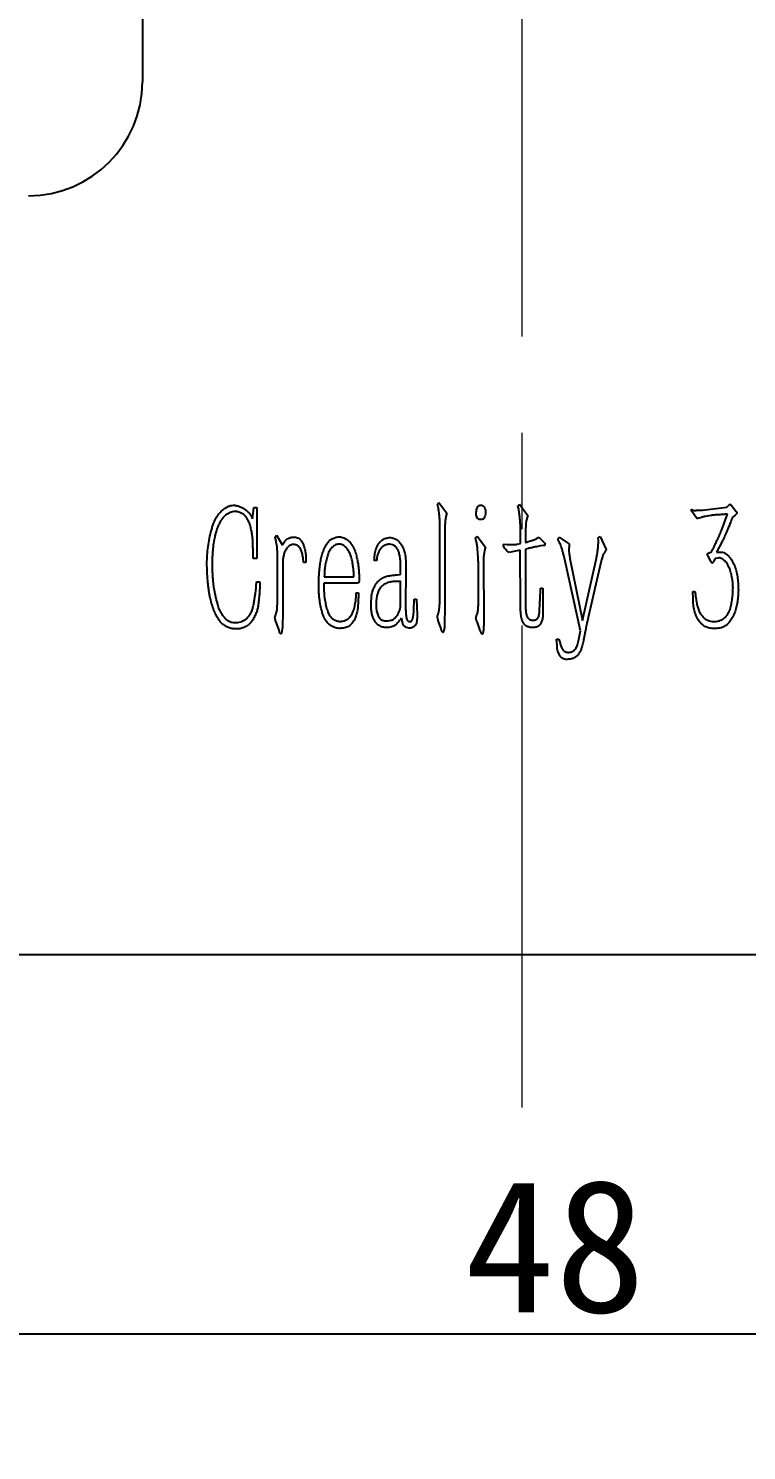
# Model space of a CAD drawing. Header units: millimetres. Extents: x 2 to 295, y 1 to 209.
# Drawn here: x 100.16 to 119.07, y 72.91 to 110.39 of the extents above; entities that cross this region are included whole.
import ezdxf

# ---------------------------------------------------------------- set-up
doc = ezdxf.new("R2010")
doc.units = ezdxf.units.MM
doc.linetypes.add('CENTER', pattern=[10.16, 6.35, -1.27, 1.27, -1.27])
doc.linetypes.add('CENTERX2', pattern=[20.32, 12.7, -2.54, 2.54, -2.54])
doc.layers.add('DIM', color=5, linetype='Continuous')
doc.layers.add('中心线', color=1, linetype='CENTER', lineweight=25)
doc.styles.add('SLDTEXTSTYLE11', font='', dxfattribs={"width": 0.67})
doc.styles.add('SLDTEXTSTYLE12', font='')
doc.styles.get('SLDTEXTSTYLE11').set_extended_font_data('宋体')
doc.styles.get('SLDTEXTSTYLE12').set_extended_font_data('宋体')
doc.dimstyles.new('SLDDIMSTYLE0', dxfattribs={"dimtxt": 3.5, "dimasz": 3.5, "dimexe": 0, "dimexo": 0.0625, "dimgap": 0.875, "dimtad": 2, "dimrnd": 1e-09, "dimzin": 12, "dimdsep": 46, "dimtxsty": 'SLDTEXTSTYLE11', "dimsah": 1, "dimcen": 0.09, "dimadec": 0, "dimazin": 3, "dimtfac": 1, "dimtofl": 0, "dimtmove": 0, "dimatfit": 3, "dimfxl": 0, "dimfrac": 2, "dimtolj": 1, "dimtzin": 12, "dimarcsym": 0})

# ---------------------------------------------------------------- blocks, each defined once
blk = doc.blocks.new('_D_3')
at = {"layer": 'DIM'}
for p, q in [((83.161, 87.979), (83.161, 67.217)), ((143.161, 87.979), (143.161, 67.217)), ((83.161, 68.217), (143.161, 68.217))]:
    blk.add_line(p, q, dxfattribs=at)
for points in [[(83.161, 68.217), (86.661, 67.679), (86.661, 68.756)], [(143.161, 68.217), (139.661, 68.756), (139.661, 67.679)]]:
    blk.add_solid(points, dxfattribs=at)
at = {"layer": 'DIM', "insert": (111.651, 72.29), "char_height": 3.5, "attachment_point": 1, "style": 'SLDTEXTSTYLE12'}
blk.add_mtext('60', dxfattribs=at)
blk = doc.blocks.new('_D_5')
at = {"layer": 'DIM'}
for p, q in [((89.161, 94.479), (89.161, 74.979)), ((137.161, 94.479), (137.161, 74.979)), ((89.161, 75.979), (137.161, 75.979))]:
    blk.add_line(p, q, dxfattribs=at)
for points in [[(89.161, 75.979), (92.661, 75.44), (92.661, 76.517)], [(137.161, 75.979), (133.661, 76.517), (133.661, 75.44)]]:
    blk.add_solid(points, dxfattribs=at)
at = {"layer": 'DIM', "insert": (111.651, 80.052), "char_height": 3.5, "attachment_point": 1, "style": 'SLDTEXTSTYLE12'}
blk.add_mtext('48', dxfattribs=at)

msp = doc.modelspace()

# ---------------------------------------------------------------- linework, layer by layer
at = {"color": 7, "linetype": 'Continuous', "lineweight": 25}
for p, q in [((103.161, 141.479), (103.161, 108.979)), ((110.932, 97.843), (110.973, 97.894)), ((110.952, 97.768), (110.932, 97.843)), ((110.973, 97.894), (111.184, 97.607)), ((113.047, 97.798), (113.093, 97.848)), ((113.093, 97.848), (113.314, 97.546)), ((118.601, 97.813), (118.641, 97.853)), ((106.021, 97.546), (106.065, 97.466)), ((106.065, 97.466), (106.101, 97.763)), ((106.101, 97.763), (106.176, 97.763)), ((106.176, 97.763), (106.176, 96.419)), ((113.073, 97.717), (113.047, 97.798)), ((117.77, 97.46), (117.644, 97.647)), ((117.755, 97.687), (117.916, 97.692)), ((117.82, 97.481), (117.77, 97.46)), ((117.916, 97.692), (118.551, 97.768)), ((118.137, 97.551), (117.987, 97.526)), ((118.415, 97.158), (118.576, 97.587)), ((118.551, 97.768), (118.601, 97.813)), ((118.701, 97.777), (118.797, 97.657)), ((118.762, 97.551), (118.706, 97.506)), ((110.997, 95.381), (110.997, 97.279)), ((111.128, 97.214), (111.128, 95.079)), ((113.118, 96.811), (113.118, 97.199)), ((106.656, 96.977), (106.696, 97.028)), ((106.676, 96.897), (106.656, 96.977)), ((106.696, 97.028), (106.848, 96.771)), ((111.935, 96.957), (111.975, 97.008)), ((111.955, 96.877), (111.935, 96.957)), ((111.975, 97.008), (112.201, 96.715)), ((112.69, 96.796), (112.765, 96.786)), ((112.765, 96.786), (112.836, 96.786)), ((113.022, 96.791), (113.118, 96.811)), ((113.254, 96.967), (113.254, 96.841)), ((113.32, 96.862), (113.415, 96.891)), ((113.556, 96.952), (113.602, 96.982)), ((113.602, 96.982), (113.747, 96.841)), ((113.722, 96.756), (113.646, 96.746)), ((114.107, 96.922), (114.137, 96.977)), ((114.142, 96.856), (114.107, 96.922)), ((114.137, 96.977), (114.409, 96.791)), ((115.169, 96.962), (115.22, 96.992)), ((115.174, 96.887), (115.169, 96.962)), ((115.22, 96.992), (115.376, 96.65)), ((118.435, 96.867), (118.284, 96.58)), ((106.176, 96.419), (106.081, 96.419)), ((106.716, 96.428), (106.716, 96.61)), ((106.722, 95.311), (106.716, 96.428)), ((107.467, 96.454), (107.467, 96.313)), ((109.334, 96.363), (109.268, 96.363)), ((109.339, 96.439), (109.334, 96.363)), ((112.01, 95.447), (112.01, 96.338)), ((113.113, 96.635), (112.821, 96.574)), ((113.118, 95.17), (113.113, 96.635)), ((113.329, 96.68), (113.254, 96.665)), ((113.254, 96.665), (113.254, 95.205)), ((114.701, 94.511), (114.278, 96.424)), ((114.424, 96.413), (114.752, 94.782)), ((114.752, 94.782), (115.119, 96.424)), ((118.047, 96.549), (118.087, 96.565)), ((118.137, 96.343), (118.057, 96.499)), ((118.087, 96.565), (118.153, 96.589)), ((118.249, 96.419), (118.213, 96.353)), ((118.329, 96.428), (118.249, 96.419)), ((106.857, 96.307), (106.857, 95.019)), ((107.467, 96.313), (107.406, 96.313)), ((107.955, 96.005), (107.95, 95.935)), ((109.873, 95.985), (109.964, 95.991)), ((109.964, 95.991), (109.964, 96.247)), ((110.104, 96.137), (110.094, 95.15)), ((112.146, 96.303), (112.151, 94.888)), ((115.24, 96.313), (114.902, 94.858)), ((106.146, 95.538), (106.171, 95.804)), ((106.171, 95.804), (106.252, 95.8)), ((108.755, 95.764), (107.94, 95.764)), ((107.95, 95.935), (108.73, 95.935)), ((109.964, 95.14), (109.964, 95.815)), ((113.637, 95.331), (113.646, 95.633)), ((113.646, 95.633), (113.712, 95.633)), ((113.712, 95.633), (113.712, 95.336)), ((108.79, 95.397), (108.796, 95.507)), ((108.796, 95.507), (108.851, 95.507)), ((110.311, 95.034), (110.316, 95.346)), ((110.316, 95.346), (110.381, 95.346)), ((117.665, 95.351), (117.659, 95.548)), ((117.659, 95.548), (117.715, 95.548)), ((106.857, 95.019), (106.848, 94.601)), ((109.938, 95.055), (109.964, 95.14)), ((110.009, 94.747), (109.984, 94.843)), ((110.386, 95.19), (110.396, 94.888)), ((111.128, 95.079), (111.123, 94.747)), ((112.151, 94.888), (112.151, 94.707)), ((106.751, 94.556), (106.687, 94.737)), ((106.772, 94.491), (106.751, 94.556)), ((111.023, 94.586), (110.962, 94.757)), ((111.043, 94.521), (111.023, 94.586)), ((112.045, 94.546), (111.985, 94.727)), ((114.646, 94.249), (114.701, 94.511)), ((114.082, 94.128), (114.072, 94.289)), ((114.072, 94.289), (114.133, 94.289)), ((86.161, 85.979), (140.161, 85.979))]:
    msp.add_line(p, q, dxfattribs=at)
msp.add_arc((100.161, 108.979), 3, 270, 0, dxfattribs=at)
for points, knots in [([(118.641, 97.853), (118.642, 97.852), (118.647, 97.846), (118.658, 97.831), (118.678, 97.808), (118.693, 97.789), (118.701, 97.777)], [0, 0, 0, 0, 0.0599601, 0.245803, 0.5623379, 1, 1, 1, 1]), ([(104.893, 96.726), (104.903, 96.8), (104.923, 96.949), (104.968, 97.129), (105.01, 97.264), (105.043, 97.355), (105.079, 97.433), (105.115, 97.502), (105.153, 97.562), (105.194, 97.615), (105.239, 97.661), (105.286, 97.702), (105.332, 97.735), (105.375, 97.763), (105.412, 97.785), (105.459, 97.805), (105.52, 97.82), (105.571, 97.818), (105.598, 97.818)], [0, 0, 0, 0, 0.159166, 0.316764, 0.39181, 0.459733, 0.520259, 0.573925, 0.623399, 0.670652, 0.716047, 0.760048, 0.80109, 0.836844, 0.867712, 0.893412, 0.943693, 1, 1, 1, 1]), ([(105.638, 97.652), (105.616, 97.653), (105.571, 97.654), (105.504, 97.64), (105.44, 97.615), (105.379, 97.579), (105.32, 97.532), (105.268, 97.472), (105.219, 97.404), (105.178, 97.323), (105.141, 97.237), (105.108, 97.147), (105.081, 97.053), (105.053, 96.926), (105.028, 96.768), (105.01, 96.584), (105, 96.412), (104.997, 96.252), (105, 96.098), (105.006, 95.996), (105.008, 95.945)], [0, 0, 0, 0, 0.033505, 0.06687, 0.100813, 0.136183, 0.173507, 0.212522, 0.254455, 0.299914, 0.347279, 0.394858, 0.44364, 0.492859, 0.590166, 0.682954, 0.769454, 0.847642, 0.922853, 1, 1, 1, 1]), ([(105.598, 97.818), (105.625, 97.813), (105.681, 97.803), (105.763, 97.773), (105.844, 97.732), (105.913, 97.673), (105.975, 97.613), (106.006, 97.567), (106.021, 97.546)], [0, 0, 0, 0, 0.159856, 0.327635, 0.501921, 0.681981, 0.852769, 1, 1, 1, 1]), ([(106.081, 96.419), (106.081, 96.443), (106.081, 96.494), (106.078, 96.575), (106.076, 96.668), (106.073, 96.773), (106.07, 96.886), (106.059, 97.001), (106.042, 97.117), (106.016, 97.234), (105.982, 97.346), (105.943, 97.432), (105.905, 97.492), (105.875, 97.531), (105.841, 97.564), (105.792, 97.6), (105.726, 97.637), (105.667, 97.647), (105.638, 97.652)], [0, 0, 0, 0, 0.051405, 0.107549, 0.172083, 0.247641, 0.329001, 0.409064, 0.491253, 0.576647, 0.660753, 0.738418, 0.774946, 0.809678, 0.842689, 0.874894, 0.937531, 1, 1, 1, 1]), ([(110.997, 97.279), (110.997, 97.311), (110.997, 97.378), (110.99, 97.477), (110.983, 97.571), (110.973, 97.651), (110.964, 97.715), (110.956, 97.752), (110.952, 97.768)], [0, 0, 0, 0, 0.194321, 0.405664, 0.606727, 0.770342, 0.900868, 1, 1, 1, 1]), ([(111.184, 97.607), (111.178, 97.592), (111.167, 97.565), (111.157, 97.531), (111.152, 97.504), (111.147, 97.479), (111.143, 97.446), (111.135, 97.39), (111.13, 97.312), (111.129, 97.247), (111.128, 97.214)], [0, 0, 0, 0, 0.121741, 0.215112, 0.262722, 0.327195, 0.411973, 0.513657, 0.745969, 1, 1, 1, 1]), ([(111.955, 97.601), (111.955, 97.614), (111.957, 97.643), (111.961, 97.691), (111.972, 97.742), (111.991, 97.781), (112.012, 97.806), (112.034, 97.817), (112.06, 97.823), (112.088, 97.821), (112.117, 97.816), (112.142, 97.801), (112.162, 97.78), (112.182, 97.742), (112.198, 97.687), (112.2, 97.641), (112.201, 97.616)], [0, 0, 0, 0, 0.06777, 0.160259, 0.260352, 0.351112, 0.393251, 0.436228, 0.481869, 0.534653, 0.588806, 0.640325, 0.691039, 0.746758, 0.868316, 1, 1, 1, 1]), ([(112.065, 97.44), (112.056, 97.441), (112.04, 97.442), (112.016, 97.45), (111.997, 97.465), (111.976, 97.493), (111.958, 97.54), (111.956, 97.58), (111.955, 97.601)], [0, 0, 0, 0, 0.119936, 0.228723, 0.33563, 0.452085, 0.705606, 1, 1, 1, 1]), ([(112.201, 97.616), (112.197, 97.593), (112.189, 97.548), (112.168, 97.498), (112.145, 97.464), (112.122, 97.449), (112.095, 97.439), (112.075, 97.44), (112.065, 97.44)], [0, 0, 0, 0, 0.285688, 0.543985, 0.659912, 0.76571, 0.87683, 1, 1, 1, 1]), ([(113.118, 97.199), (113.118, 97.237), (113.117, 97.308), (113.111, 97.41), (113.102, 97.504), (113.092, 97.578), (113.085, 97.633), (113.079, 97.666), (113.076, 97.694), (113.074, 97.71), (113.073, 97.717)], [0, 0, 0, 0, 0.219117, 0.411328, 0.588283, 0.761444, 0.840832, 0.90604, 0.959501, 1, 1, 1, 1]), ([(113.314, 97.546), (113.308, 97.529), (113.297, 97.499), (113.283, 97.453), (113.273, 97.404), (113.265, 97.362), (113.261, 97.327), (113.259, 97.298), (113.258, 97.263), (113.256, 97.219), (113.255, 97.167), (113.255, 97.107), (113.254, 97.04), (113.254, 96.993), (113.254, 96.967)], [0, 0, 0, 0, 0.091792, 0.167506, 0.245654, 0.347781, 0.382362, 0.430883, 0.492037, 0.56591, 0.655023, 0.756865, 0.871435, 1, 1, 1, 1]), ([(117.644, 97.647), (117.639, 97.654), (117.63, 97.667), (117.622, 97.684), (117.617, 97.696), (117.622, 97.708), (117.642, 97.706), (117.657, 97.696), (117.676, 97.685), (117.698, 97.684), (117.725, 97.682), (117.744, 97.686), (117.755, 97.687)], [0, 0, 0, 0, 0.132359, 0.225951, 0.28294, 0.319095, 0.396534, 0.519662, 0.605047, 0.708878, 0.841084, 1, 1, 1, 1]), ([(117.987, 97.526), (117.98, 97.525), (117.962, 97.521), (117.928, 97.51), (117.879, 97.497), (117.842, 97.487), (117.82, 97.481)], [0, 0, 0, 0, 0.119615, 0.326343, 0.618028, 1, 1, 1, 1]), ([(118.576, 97.587), (118.541, 97.583), (118.464, 97.576), (118.367, 97.57), (118.286, 97.565), (118.23, 97.561), (118.181, 97.556), (118.151, 97.553), (118.137, 97.551)], [0, 0, 0, 0, 0.240019, 0.52371, 0.666348, 0.793884, 0.904533, 1, 1, 1, 1]), ([(118.706, 97.506), (118.69, 97.465), (118.66, 97.389), (118.616, 97.279), (118.575, 97.182), (118.54, 97.096), (118.507, 97.022), (118.48, 96.959), (118.456, 96.909), (118.441, 96.88), (118.435, 96.867)], [0, 0, 0, 0, 0.188413, 0.357486, 0.50962, 0.643418, 0.759307, 0.857858, 0.937578, 1, 1, 1, 1]), ([(118.797, 97.657), (118.804, 97.648), (118.815, 97.634), (118.823, 97.612), (118.814, 97.597), (118.803, 97.584), (118.785, 97.568), (118.77, 97.558), (118.762, 97.551)], [0, 0, 0, 0, 0.236505, 0.393034, 0.471298, 0.599376, 0.773696, 1, 1, 1, 1]), ([(118.153, 96.589), (118.164, 96.613), (118.186, 96.657), (118.217, 96.721), (118.246, 96.78), (118.271, 96.835), (118.295, 96.885), (118.316, 96.929), (118.334, 96.969), (118.353, 97.012), (118.372, 97.058), (118.391, 97.103), (118.405, 97.135), (118.412, 97.152), (118.415, 97.158)], [0, 0, 0, 0, 0.1229895, 0.2369231, 0.3428715, 0.4387364, 0.5255399, 0.6043605, 0.6736207, 0.7333324, 0.833059, 0.9119964, 0.9663927, 1, 1, 1, 1]), ([(105.668, 94.561), (105.636, 94.559), (105.57, 94.557), (105.473, 94.579), (105.383, 94.614), (105.314, 94.654), (105.265, 94.693), (105.23, 94.73), (105.195, 94.772), (105.161, 94.821), (105.127, 94.875), (105.095, 94.936), (105.065, 95.003), (105.024, 95.102), (104.98, 95.238), (104.945, 95.384), (104.921, 95.51), (104.907, 95.613), (104.893, 95.722), (104.878, 95.873), (104.866, 96.062), (104.86, 96.284), (104.867, 96.505), (104.884, 96.651), (104.893, 96.726)], [0, 0, 0, 0, 0.037676, 0.076741, 0.115303, 0.151318, 0.169792, 0.189412, 0.210765, 0.234022, 0.259068, 0.286111, 0.31473, 0.345375, 0.411504, 0.48305, 0.521372, 0.562098, 0.605063, 0.650253, 0.740982, 0.826873, 0.911914, 1, 1, 1, 1]), ([(106.716, 96.61), (106.716, 96.635), (106.714, 96.689), (106.702, 96.766), (106.69, 96.836), (106.68, 96.879), (106.676, 96.897)], [0, 0, 0, 0, 0.267315, 0.549796, 0.808133, 1, 1, 1, 1]), ([(106.848, 96.771), (106.858, 96.788), (106.878, 96.823), (106.911, 96.872), (106.953, 96.916), (106.997, 96.944), (107.039, 96.961), (107.078, 96.972), (107.123, 96.977), (107.172, 96.981), (107.225, 96.976), (107.276, 96.953), (107.323, 96.914), (107.348, 96.88), (107.361, 96.862)], [0, 0, 0, 0, 0.095544, 0.186159, 0.277069, 0.373452, 0.427442, 0.489814, 0.559922, 0.638816, 0.720419, 0.803915, 0.895267, 1, 1, 1, 1]), ([(107.13, 96.786), (107.115, 96.784), (107.087, 96.778), (107.047, 96.759), (107.009, 96.733), (106.975, 96.698), (106.943, 96.657), (106.917, 96.61), (106.897, 96.559), (106.878, 96.488), (106.863, 96.403), (106.859, 96.337), (106.857, 96.307)], [0, 0, 0, 0, 0.07185, 0.144565, 0.220844, 0.303916, 0.390406, 0.479388, 0.570829, 0.668169, 0.849602, 1, 1, 1, 1]), ([(107.406, 96.313), (107.402, 96.356), (107.394, 96.438), (107.377, 96.536), (107.357, 96.607), (107.337, 96.654), (107.31, 96.694), (107.28, 96.729), (107.244, 96.755), (107.208, 96.776), (107.169, 96.785), (107.143, 96.786), (107.13, 96.786)], [0, 0, 0, 0, 0.213409, 0.405564, 0.493655, 0.576576, 0.654457, 0.730838, 0.803433, 0.870371, 0.934907, 1, 1, 1, 1]), ([(107.361, 96.862), (107.369, 96.848), (107.386, 96.82), (107.407, 96.771), (107.426, 96.717), (107.439, 96.658), (107.451, 96.599), (107.46, 96.545), (107.466, 96.497), (107.466, 96.467), (107.467, 96.454)], [0, 0, 0, 0, 0.111437, 0.233776, 0.368908, 0.516722, 0.663035, 0.790866, 0.903616, 1, 1, 1, 1]), ([(107.809, 95.82), (107.81, 95.854), (107.812, 95.919), (107.816, 96.014), (107.824, 96.102), (107.833, 96.207), (107.85, 96.327), (107.877, 96.463), (107.915, 96.591), (107.956, 96.695), (107.997, 96.774), (108.032, 96.825), (108.07, 96.87), (108.114, 96.904), (108.159, 96.932), (108.202, 96.956), (108.245, 96.973), (108.273, 96.979), (108.287, 96.982)], [0, 0, 0, 0, 0.075818, 0.146134, 0.211033, 0.271018, 0.381064, 0.480958, 0.578429, 0.679177, 0.728658, 0.774831, 0.817912, 0.859199, 0.898477, 0.935337, 0.968612, 1, 1, 1, 1]), ([(108.338, 96.796), (108.322, 96.794), (108.291, 96.79), (108.245, 96.774), (108.203, 96.747), (108.162, 96.713), (108.126, 96.671), (108.094, 96.623), (108.066, 96.57), (108.037, 96.489), (108.007, 96.382), (107.983, 96.271), (107.969, 96.181), (107.961, 96.118), (107.956, 96.06), (107.955, 96.023), (107.955, 96.005)], [0, 0, 0, 0, 0.0501713, 0.099428, 0.1520369, 0.2078301, 0.2663561, 0.3263487, 0.3900182, 0.4564829, 0.5963911, 0.7435571, 0.8159727, 0.8826047, 0.9441347, 1, 1, 1, 1]), ([(108.287, 96.982), (108.307, 96.985), (108.347, 96.989), (108.408, 96.981), (108.469, 96.961), (108.528, 96.931), (108.583, 96.89), (108.633, 96.844), (108.676, 96.789), (108.723, 96.708), (108.77, 96.599), (108.806, 96.465), (108.831, 96.338), (108.849, 96.225), (108.859, 96.127), (108.866, 96.04), (108.87, 95.959), (108.871, 95.895), (108.87, 95.846), (108.869, 95.817), (108.864, 95.797), (108.86, 95.781), (108.845, 95.773), (108.824, 95.767), (108.793, 95.765), (108.769, 95.764), (108.755, 95.764)], [0, 0, 0, 0, 0.037801, 0.075322, 0.114471, 0.156308, 0.199319, 0.241463, 0.284567, 0.328386, 0.41718, 0.505719, 0.587865, 0.65895, 0.719802, 0.772559, 0.821481, 0.871287, 0.894097, 0.911837, 0.925164, 0.93372, 0.94211, 0.955216, 0.974851, 1, 1, 1, 1]), ([(108.73, 95.935), (108.73, 95.97), (108.729, 96.04), (108.72, 96.15), (108.705, 96.268), (108.683, 96.372), (108.661, 96.456), (108.643, 96.514), (108.621, 96.566), (108.591, 96.624), (108.547, 96.688), (108.494, 96.738), (108.448, 96.768), (108.412, 96.784), (108.375, 96.794), (108.35, 96.795), (108.338, 96.796)], [0, 0, 0, 0, 0.100154, 0.205666, 0.320598, 0.449523, 0.514818, 0.573559, 0.627866, 0.676869, 0.766448, 0.849622, 0.88947, 0.926821, 0.963605, 1, 1, 1, 1]), ([(109.268, 96.363), (109.27, 96.39), (109.274, 96.441), (109.28, 96.514), (109.292, 96.585), (109.313, 96.658), (109.345, 96.735), (109.381, 96.799), (109.416, 96.85), (109.449, 96.882), (109.486, 96.911), (109.541, 96.939), (109.615, 96.965), (109.677, 96.967), (109.707, 96.967)], [0, 0, 0, 0, 0.0961505, 0.1799901, 0.2620238, 0.3525149, 0.451274, 0.5589824, 0.614924, 0.6701708, 0.7246851, 0.7810898, 0.8922734, 1, 1, 1, 1]), ([(109.647, 96.791), (109.631, 96.789), (109.601, 96.785), (109.558, 96.771), (109.519, 96.751), (109.484, 96.726), (109.453, 96.695), (109.425, 96.66), (109.4, 96.62), (109.38, 96.578), (109.362, 96.536), (109.35, 96.498), (109.341, 96.467), (109.34, 96.447), (109.339, 96.439)], [0, 0, 0, 0, 0.092694, 0.180921, 0.265415, 0.351035, 0.43558, 0.524789, 0.616941, 0.713976, 0.806623, 0.88411, 0.949621, 1, 1, 1, 1]), ([(109.964, 96.247), (109.962, 96.288), (109.96, 96.368), (109.946, 96.466), (109.928, 96.539), (109.914, 96.588), (109.896, 96.631), (109.876, 96.669), (109.854, 96.702), (109.83, 96.73), (109.803, 96.753), (109.766, 96.774), (109.713, 96.792), (109.669, 96.791), (109.647, 96.791)], [0, 0, 0, 0, 0.1735101, 0.3391348, 0.4168388, 0.4892744, 0.5542345, 0.6148457, 0.6707807, 0.7221617, 0.7699032, 0.8160227, 0.9053759, 1, 1, 1, 1]), ([(109.707, 96.967), (109.727, 96.964), (109.765, 96.958), (109.82, 96.936), (109.87, 96.906), (109.914, 96.867), (109.954, 96.823), (109.988, 96.775), (110.017, 96.723), (110.047, 96.649), (110.075, 96.554), (110.091, 96.454), (110.097, 96.37), (110.102, 96.3), (110.104, 96.221), (110.104, 96.166), (110.104, 96.137)], [0, 0, 0, 0, 0.058878, 0.116003, 0.17307, 0.231781, 0.290923, 0.349204, 0.407451, 0.466778, 0.585416, 0.703091, 0.76542, 0.835807, 0.914221, 1, 1, 1, 1]), ([(112.01, 96.338), (112.01, 96.347), (112.009, 96.372), (112.007, 96.417), (112.002, 96.479), (111.998, 96.552), (111.992, 96.625), (111.987, 96.688), (111.982, 96.734), (111.977, 96.775), (111.968, 96.821), (111.959, 96.857), (111.955, 96.877)], [0, 0, 0, 0, 0.052292, 0.136306, 0.250781, 0.395541, 0.541772, 0.656354, 0.742184, 0.796273, 0.887199, 1, 1, 1, 1]), ([(112.201, 96.715), (112.195, 96.699), (112.184, 96.669), (112.174, 96.632), (112.169, 96.602), (112.164, 96.576), (112.159, 96.544), (112.153, 96.507), (112.147, 96.464), (112.145, 96.415), (112.144, 96.361), (112.145, 96.323), (112.146, 96.303)], [0, 0, 0, 0, 0.126153, 0.227225, 0.276126, 0.339691, 0.417277, 0.507453, 0.611493, 0.727469, 0.857485, 1, 1, 1, 1]), ([(112.821, 96.574), (112.805, 96.587), (112.775, 96.612), (112.733, 96.648), (112.699, 96.685), (112.68, 96.725), (112.671, 96.756), (112.667, 96.779), (112.678, 96.791), (112.686, 96.794), (112.69, 96.796)], [0, 0, 0, 0, 0.209634, 0.398669, 0.567906, 0.726288, 0.84896, 0.910551, 0.950637, 1, 1, 1, 1]), ([(112.836, 96.786), (112.855, 96.786), (112.892, 96.786), (112.942, 96.783), (112.985, 96.782), (113.011, 96.788), (113.022, 96.791)], [0, 0, 0, 0, 0.308083, 0.580399, 0.812476, 1, 1, 1, 1]), ([(113.254, 96.841), (113.258, 96.842), (113.266, 96.842), (113.279, 96.844), (113.296, 96.852), (113.31, 96.858), (113.32, 96.862)], [0, 0, 0, 0, 0.19392, 0.324781, 0.556488, 1, 1, 1, 1]), ([(113.646, 96.746), (113.624, 96.742), (113.577, 96.734), (113.501, 96.72), (113.418, 96.701), (113.36, 96.687), (113.329, 96.68)], [0, 0, 0, 0, 0.210575, 0.445056, 0.709408, 1, 1, 1, 1]), ([(113.415, 96.891), (113.428, 96.895), (113.454, 96.903), (113.492, 96.919), (113.527, 96.934), (113.547, 96.946), (113.556, 96.952)], [0, 0, 0, 0, 0.254484, 0.535349, 0.80214, 1, 1, 1, 1]), ([(113.747, 96.841), (113.752, 96.834), (113.762, 96.821), (113.768, 96.8), (113.766, 96.783), (113.761, 96.767), (113.745, 96.755), (113.731, 96.756), (113.722, 96.756)], [0, 0, 0, 0, 0.228946, 0.402044, 0.532958, 0.660895, 0.793707, 1, 1, 1, 1]), ([(114.278, 96.424), (114.272, 96.446), (114.262, 96.488), (114.249, 96.545), (114.235, 96.591), (114.223, 96.639), (114.206, 96.693), (114.183, 96.754), (114.163, 96.809), (114.148, 96.842), (114.142, 96.856)], [0, 0, 0, 0, 0.152178, 0.282445, 0.386457, 0.468137, 0.610998, 0.761151, 0.898416, 1, 1, 1, 1]), ([(114.409, 96.791), (114.406, 96.774), (114.401, 96.742), (114.396, 96.696), (114.396, 96.65), (114.396, 96.608), (114.399, 96.567), (114.405, 96.525), (114.413, 96.472), (114.42, 96.434), (114.424, 96.413)], [0, 0, 0, 0, 0.13699, 0.253263, 0.366995, 0.498371, 0.580926, 0.693777, 0.832703, 1, 1, 1, 1]), ([(115.119, 96.424), (115.125, 96.453), (115.138, 96.513), (115.151, 96.604), (115.163, 96.693), (115.168, 96.763), (115.171, 96.812), (115.173, 96.843), (115.175, 96.867), (115.174, 96.881), (115.174, 96.887)], [0, 0, 0, 0, 0.192252, 0.392537, 0.590369, 0.766578, 0.844957, 0.908899, 0.961682, 1, 1, 1, 1]), ([(115.376, 96.65), (115.368, 96.637), (115.353, 96.613), (115.33, 96.577), (115.31, 96.542), (115.293, 96.509), (115.281, 96.473), (115.269, 96.432), (115.255, 96.377), (115.245, 96.336), (115.24, 96.313)], [0, 0, 0, 0, 0.122468, 0.234804, 0.342284, 0.457816, 0.535671, 0.652183, 0.807588, 1, 1, 1, 1]), ([(118.057, 96.499), (118.051, 96.508), (118.041, 96.524), (118.045, 96.542), (118.047, 96.549)], [0, 0, 0, 0, 0.5736296, 1, 1, 1, 1]), ([(118.213, 96.353), (118.209, 96.345), (118.201, 96.331), (118.19, 96.312), (118.181, 96.301), (118.174, 96.291), (118.164, 96.294), (118.158, 96.305), (118.148, 96.321), (118.141, 96.335), (118.137, 96.343)], [0, 0, 0, 0, 0.207379, 0.361512, 0.470432, 0.536011, 0.58092, 0.66599, 0.805157, 1, 1, 1, 1]), ([(118.284, 96.58), (118.301, 96.581), (118.336, 96.584), (118.388, 96.589), (118.445, 96.582), (118.495, 96.562), (118.538, 96.537), (118.572, 96.513), (118.604, 96.481), (118.637, 96.443), (118.671, 96.398), (118.701, 96.344), (118.733, 96.281), (118.773, 96.187), (118.816, 96.06), (118.842, 95.901), (118.855, 95.741), (118.857, 95.635), (118.858, 95.583)], [0, 0, 0, 0, 0.041284, 0.079066, 0.120527, 0.17189, 0.201587, 0.233473, 0.26823, 0.306288, 0.348803, 0.396432, 0.449585, 0.509234, 0.63247, 0.756101, 0.878813, 1, 1, 1, 1]), ([(118.701, 95.855), (118.693, 95.904), (118.677, 96.001), (118.641, 96.118), (118.605, 96.205), (118.572, 96.264), (118.536, 96.316), (118.494, 96.36), (118.452, 96.396), (118.41, 96.42), (118.369, 96.432), (118.342, 96.43), (118.329, 96.428)], [0, 0, 0, 0, 0.2019199, 0.3991492, 0.4943861, 0.5841091, 0.6693606, 0.7520379, 0.8278782, 0.8923571, 0.9475785, 1, 1, 1, 1]), ([(109.198, 95.437), (109.201, 95.454), (109.207, 95.49), (109.223, 95.545), (109.243, 95.602), (109.265, 95.662), (109.295, 95.72), (109.332, 95.775), (109.378, 95.822), (109.429, 95.866), (109.485, 95.902), (109.543, 95.93), (109.604, 95.952), (109.665, 95.963), (109.724, 95.971), (109.779, 95.978), (109.828, 95.982), (109.858, 95.984), (109.873, 95.985)], [0, 0, 0, 0, 0.054272, 0.113523, 0.17561, 0.242927, 0.311372, 0.379128, 0.446936, 0.516609, 0.586505, 0.653569, 0.719083, 0.78457, 0.847754, 0.904607, 0.955062, 1, 1, 1, 1]), ([(105.008, 95.945), (105.013, 95.899), (105.021, 95.805), (105.034, 95.685), (105.05, 95.584), (105.066, 95.501), (105.086, 95.411), (105.108, 95.317), (105.132, 95.228), (105.156, 95.148), (105.179, 95.083), (105.21, 95.016), (105.253, 94.946), (105.31, 94.87), (105.373, 94.807), (105.441, 94.76), (105.517, 94.732), (105.57, 94.729), (105.598, 94.727)], [0, 0, 0, 0, 0.09472, 0.193819, 0.24646, 0.304558, 0.367659, 0.435798, 0.501846, 0.558299, 0.605562, 0.643201, 0.709306, 0.774774, 0.836788, 0.891513, 0.94409, 1, 1, 1, 1]), ([(106.252, 95.8), (106.252, 95.775), (106.252, 95.729), (106.251, 95.668), (106.251, 95.619), (106.249, 95.579), (106.247, 95.541), (106.244, 95.499), (106.24, 95.449), (106.232, 95.376), (106.224, 95.287), (106.212, 95.188), (106.196, 95.091), (106.164, 94.991), (106.121, 94.885), (106.072, 94.8), (106.026, 94.737), (105.985, 94.696), (105.94, 94.658), (105.89, 94.626), (105.837, 94.599), (105.781, 94.579), (105.725, 94.565), (105.687, 94.562), (105.668, 94.561)], [0, 0, 0, 0, 0.0492072, 0.0895601, 0.1220405, 0.1461721, 0.1688288, 0.196455, 0.2295558, 0.2681387, 0.3432969, 0.4052472, 0.4652799, 0.5372033, 0.6139665, 0.6913595, 0.7296432, 0.7679237, 0.8063558, 0.8462105, 0.8858216, 0.9239531, 0.9619065, 1, 1, 1, 1]), ([(108.398, 94.576), (108.379, 94.575), (108.342, 94.574), (108.282, 94.58), (108.218, 94.598), (108.161, 94.623), (108.112, 94.65), (108.077, 94.679), (108.041, 94.712), (108.006, 94.753), (107.972, 94.801), (107.945, 94.861), (107.916, 94.929), (107.886, 95.036), (107.854, 95.177), (107.828, 95.324), (107.815, 95.451), (107.81, 95.561), (107.808, 95.686), (107.808, 95.773), (107.809, 95.82)], [0, 0, 0, 0, 0.0361509, 0.0734624, 0.115438, 0.1653073, 0.1931658, 0.2226724, 0.2543837, 0.2882075, 0.3256401, 0.3681027, 0.4158955, 0.4692616, 0.5825501, 0.6968866, 0.7588961, 0.8298505, 0.9103524, 1, 1, 1, 1]), ([(107.94, 95.764), (107.941, 95.718), (107.942, 95.63), (107.946, 95.498), (107.961, 95.362), (107.982, 95.244), (108.004, 95.147), (108.024, 95.078), (108.046, 95.016), (108.069, 94.959), (108.097, 94.909), (108.131, 94.866), (108.17, 94.829), (108.213, 94.799), (108.26, 94.777), (108.309, 94.763), (108.358, 94.757), (108.391, 94.761), (108.408, 94.762)], [0, 0, 0, 0, 0.110128, 0.213106, 0.319622, 0.4412, 0.502942, 0.560634, 0.614105, 0.66317, 0.708994, 0.752322, 0.795313, 0.837707, 0.879693, 0.920276, 0.959614, 1, 1, 1, 1]), ([(109.964, 95.815), (109.938, 95.814), (109.886, 95.814), (109.82, 95.812), (109.763, 95.809), (109.716, 95.8), (109.665, 95.789), (109.611, 95.772), (109.557, 95.751), (109.509, 95.725), (109.468, 95.692), (109.434, 95.654), (109.406, 95.611), (109.381, 95.565), (109.361, 95.515), (109.346, 95.461), (109.334, 95.403), (109.324, 95.34), (109.319, 95.273), (109.315, 95.203), (109.317, 95.134), (109.323, 95.068), (109.336, 95.008), (109.348, 94.972), (109.354, 94.954)], [0, 0, 0, 0, 0.0591193, 0.1199821, 0.1527775, 0.1894832, 0.2301363, 0.275161, 0.3202442, 0.3616082, 0.4020338, 0.4406421, 0.4799606, 0.5194964, 0.5609559, 0.6040019, 0.6491398, 0.6979253, 0.7497842, 0.804931, 0.859468, 0.9102388, 0.9566186, 1, 1, 1, 1]), ([(118.243, 94.757), (118.264, 94.759), (118.304, 94.762), (118.362, 94.775), (118.416, 94.798), (118.466, 94.826), (118.511, 94.864), (118.552, 94.908), (118.586, 94.96), (118.625, 95.04), (118.662, 95.151), (118.69, 95.291), (118.709, 95.434), (118.717, 95.577), (118.719, 95.717), (118.707, 95.809), (118.701, 95.855)], [0, 0, 0, 0, 0.0462743, 0.0906321, 0.1336539, 0.1771412, 0.220596, 0.2654616, 0.3119801, 0.3614012, 0.4658905, 0.5742588, 0.6839834, 0.7913365, 0.896236, 1, 1, 1, 1]), ([(118.858, 95.583), (118.856, 95.541), (118.852, 95.463), (118.843, 95.352), (118.829, 95.255), (118.809, 95.145), (118.774, 95.024), (118.731, 94.912), (118.69, 94.832), (118.655, 94.779), (118.618, 94.731), (118.577, 94.689), (118.534, 94.655), (118.493, 94.625), (118.452, 94.604), (118.398, 94.587), (118.332, 94.575), (118.279, 94.572), (118.254, 94.571)], [0, 0, 0, 0, 0.094547, 0.179609, 0.254249, 0.319056, 0.434284, 0.542006, 0.592626, 0.640739, 0.687281, 0.731921, 0.773938, 0.811957, 0.847565, 0.879938, 0.941286, 1, 1, 1, 1]), ([(105.598, 94.727), (105.623, 94.727), (105.675, 94.726), (105.752, 94.746), (105.827, 94.777), (105.897, 94.823), (105.959, 94.885), (106.012, 94.961), (106.053, 95.053), (106.082, 95.157), (106.105, 95.269), (106.12, 95.365), (106.131, 95.437), (106.138, 95.481), (106.142, 95.513), (106.145, 95.531), (106.146, 95.538)], [0, 0, 0, 0, 0.069607, 0.141747, 0.216626, 0.291923, 0.370544, 0.454368, 0.545316, 0.64417, 0.750125, 0.860023, 0.91038, 0.951091, 0.980707, 1, 1, 1, 1]), ([(106.687, 94.737), (106.681, 94.752), (106.672, 94.779), (106.661, 94.814), (106.655, 94.84), (106.652, 94.863), (106.659, 94.888), (106.669, 94.92), (106.682, 94.957), (106.694, 94.998), (106.705, 95.038), (106.709, 95.072), (106.711, 95.1), (106.712, 95.127), (106.714, 95.163), (106.716, 95.203), (106.719, 95.241), (106.719, 95.273), (106.722, 95.295), (106.722, 95.307), (106.722, 95.311)], [0, 0, 0, 0, 0.081948, 0.14546, 0.189828, 0.217888, 0.263227, 0.32067, 0.388956, 0.464512, 0.539067, 0.600514, 0.634904, 0.681972, 0.743062, 0.815566, 0.886802, 0.941481, 0.978406, 1, 1, 1, 1]), ([(108.851, 95.507), (108.85, 95.468), (108.85, 95.39), (108.846, 95.275), (108.839, 95.16), (108.825, 95.043), (108.8, 94.924), (108.761, 94.83), (108.723, 94.761), (108.69, 94.714), (108.654, 94.675), (108.615, 94.64), (108.571, 94.613), (108.519, 94.593), (108.461, 94.58), (108.42, 94.577), (108.398, 94.576)], [0, 0, 0, 0, 0.102437, 0.200409, 0.297896, 0.401132, 0.506153, 0.611905, 0.663525, 0.711604, 0.757668, 0.801968, 0.846493, 0.892791, 0.944359, 1, 1, 1, 1]), ([(108.408, 94.762), (108.431, 94.766), (108.48, 94.773), (108.549, 94.806), (108.612, 94.853), (108.657, 94.905), (108.687, 94.956), (108.709, 95.004), (108.727, 95.062), (108.752, 95.148), (108.776, 95.261), (108.786, 95.352), (108.79, 95.397)], [0, 0, 0, 0, 0.08851, 0.18185, 0.278758, 0.378865, 0.434739, 0.499587, 0.573721, 0.658153, 0.833552, 1, 1, 1, 1]), ([(109.621, 94.596), (109.606, 94.595), (109.574, 94.593), (109.527, 94.598), (109.481, 94.608), (109.437, 94.626), (109.394, 94.648), (109.357, 94.676), (109.322, 94.709), (109.283, 94.76), (109.243, 94.833), (109.216, 94.913), (109.201, 94.984), (109.194, 95.044), (109.188, 95.11), (109.188, 95.18), (109.188, 95.251), (109.191, 95.318), (109.193, 95.38), (109.197, 95.418), (109.198, 95.437)], [0, 0, 0, 0, 0.043197, 0.086568, 0.129459, 0.173496, 0.217035, 0.260621, 0.303277, 0.347696, 0.437891, 0.53065, 0.581053, 0.636306, 0.696804, 0.763295, 0.83046, 0.892173, 0.948437, 1, 1, 1, 1]), ([(110.381, 95.346), (110.382, 95.33), (110.384, 95.299), (110.385, 95.257), (110.387, 95.221), (110.386, 95.2), (110.386, 95.19)], [0, 0, 0, 0, 0.315897, 0.588603, 0.818308, 1, 1, 1, 1]), ([(110.962, 94.757), (110.958, 94.773), (110.951, 94.801), (110.94, 94.837), (110.935, 94.862), (110.931, 94.883), (110.937, 94.907), (110.948, 94.938), (110.961, 94.972), (110.97, 95.01), (110.977, 95.049), (110.983, 95.096), (110.988, 95.155), (110.992, 95.227), (110.996, 95.305), (110.997, 95.357), (110.997, 95.381)], [0, 0, 0, 0, 0.077782, 0.136194, 0.176968, 0.199562, 0.236445, 0.291049, 0.353469, 0.411585, 0.472416, 0.543516, 0.634333, 0.75435, 0.88369, 1, 1, 1, 1]), ([(111.95, 94.863), (111.951, 94.869), (111.954, 94.885), (111.966, 94.913), (111.978, 94.948), (111.99, 94.987), (111.999, 95.032), (112.005, 95.081), (112.008, 95.13), (112.01, 95.165), (112.01, 95.189), (112.01, 95.207), (112.01, 95.232), (112.01, 95.263), (112.01, 95.3), (112.01, 95.343), (112.01, 95.393), (112.01, 95.428), (112.01, 95.447)], [0, 0, 0, 0, 0.029663, 0.084682, 0.15284, 0.218626, 0.293268, 0.382211, 0.470653, 0.540012, 0.560176, 0.591682, 0.63327, 0.68494, 0.747952, 0.821046, 0.905482, 1, 1, 1, 1]), ([(113.254, 95.205), (113.254, 95.169), (113.255, 95.105), (113.26, 95.019), (113.269, 94.954), (113.284, 94.898), (113.314, 94.852), (113.348, 94.816), (113.38, 94.798), (113.408, 94.792), (113.438, 94.788), (113.459, 94.791), (113.47, 94.793)], [0, 0, 0, 0, 0.1990626, 0.3582959, 0.478505, 0.5607126, 0.6792335, 0.7818523, 0.8307162, 0.8820023, 0.9375612, 1, 1, 1, 1]), ([(113.712, 95.336), (113.712, 95.297), (113.712, 95.226), (113.712, 95.127), (113.712, 95.047), (113.712, 94.965), (113.708, 94.876), (113.69, 94.794), (113.671, 94.733), (113.649, 94.695), (113.624, 94.661), (113.594, 94.635), (113.56, 94.615), (113.522, 94.603), (113.48, 94.595), (113.45, 94.596), (113.435, 94.596)], [0, 0, 0, 0, 0.130289, 0.239832, 0.329458, 0.398337, 0.513102, 0.625082, 0.677836, 0.726118, 0.7711, 0.815208, 0.858337, 0.902163, 0.949371, 1, 1, 1, 1]), ([(113.47, 94.793), (113.482, 94.794), (113.503, 94.796), (113.532, 94.807), (113.557, 94.823), (113.578, 94.845), (113.594, 94.875), (113.606, 94.913), (113.615, 94.959), (113.619, 95.014), (113.622, 95.079), (113.627, 95.154), (113.631, 95.239), (113.635, 95.299), (113.637, 95.331)], [0, 0, 0, 0, 0.055151, 0.104194, 0.151563, 0.197837, 0.250415, 0.31437, 0.390847, 0.479657, 0.583981, 0.70651, 0.844758, 1, 1, 1, 1]), ([(118.254, 94.571), (118.232, 94.571), (118.19, 94.57), (118.129, 94.575), (118.073, 94.587), (118.021, 94.602), (117.972, 94.626), (117.925, 94.661), (117.878, 94.704), (117.833, 94.757), (117.792, 94.818), (117.756, 94.885), (117.726, 94.957), (117.697, 95.06), (117.671, 95.192), (117.667, 95.299), (117.665, 95.351)], [0, 0, 0, 0, 0.059202, 0.113898, 0.165353, 0.21259, 0.260728, 0.312267, 0.369877, 0.43285, 0.499652, 0.56768, 0.638267, 0.711276, 0.857738, 1, 1, 1, 1]), ([(117.715, 95.548), (117.719, 95.518), (117.727, 95.463), (117.739, 95.382), (117.751, 95.309), (117.765, 95.222), (117.787, 95.125), (117.826, 95.02), (117.878, 94.932), (117.939, 94.859), (118.011, 94.806), (118.088, 94.772), (118.166, 94.757), (118.218, 94.757), (118.243, 94.757)], [0, 0, 0, 0, 0.082835, 0.158637, 0.228899, 0.292135, 0.405992, 0.51022, 0.605388, 0.694302, 0.77698, 0.854168, 0.928504, 1, 1, 1, 1]), ([(109.354, 94.954), (109.36, 94.938), (109.371, 94.907), (109.392, 94.866), (109.415, 94.833), (109.441, 94.809), (109.47, 94.792), (109.501, 94.782), (109.535, 94.773), (109.558, 94.773), (109.571, 94.773)], [0, 0, 0, 0, 0.169302, 0.317175, 0.446043, 0.557897, 0.662544, 0.770963, 0.880657, 1, 1, 1, 1]), ([(109.571, 94.773), (109.592, 94.773), (109.639, 94.772), (109.699, 94.783), (109.75, 94.801), (109.787, 94.825), (109.823, 94.856), (109.856, 94.895), (109.885, 94.937), (109.91, 94.978), (109.929, 95.016), (109.935, 95.042), (109.938, 95.055)], [0, 0, 0, 0, 0.128385, 0.276834, 0.358511, 0.445303, 0.539399, 0.642933, 0.747721, 0.840325, 0.924818, 1, 1, 1, 1]), ([(109.984, 94.843), (109.961, 94.814), (109.918, 94.757), (109.857, 94.69), (109.801, 94.644), (109.748, 94.62), (109.688, 94.602), (109.644, 94.598), (109.621, 94.596)], [0, 0, 0, 0, 0.239126, 0.472137, 0.588265, 0.712982, 0.848714, 1, 1, 1, 1]), ([(110.396, 94.888), (110.395, 94.859), (110.394, 94.805), (110.385, 94.74), (110.373, 94.695), (110.356, 94.667), (110.336, 94.64), (110.311, 94.618), (110.283, 94.599), (110.252, 94.587), (110.218, 94.581), (110.174, 94.583), (110.121, 94.596), (110.075, 94.62), (110.047, 94.65), (110.03, 94.678), (110.018, 94.711), (110.012, 94.735), (110.009, 94.747)], [0, 0, 0, 0, 0.127821, 0.235118, 0.282701, 0.329689, 0.377529, 0.427325, 0.475967, 0.523599, 0.571999, 0.621795, 0.717604, 0.803921, 0.846803, 0.893038, 0.944088, 1, 1, 1, 1]), ([(110.094, 95.15), (110.094, 95.113), (110.095, 95.042), (110.101, 94.955), (110.109, 94.892), (110.116, 94.853), (110.125, 94.82), (110.135, 94.793), (110.148, 94.773), (110.166, 94.759), (110.187, 94.752), (110.202, 94.752), (110.21, 94.752)], [0, 0, 0, 0, 0.245899, 0.474194, 0.577342, 0.664714, 0.739965, 0.802163, 0.85434, 0.900215, 0.947175, 1, 1, 1, 1]), ([(110.21, 94.752), (110.22, 94.754), (110.24, 94.756), (110.259, 94.777), (110.272, 94.799), (110.28, 94.823), (110.287, 94.855), (110.295, 94.904), (110.305, 94.964), (110.309, 95.012), (110.311, 95.034)], [0, 0, 0, 0, 0.088727, 0.184346, 0.245906, 0.327724, 0.426058, 0.546729, 0.791565, 1, 1, 1, 1]), ([(111.985, 94.727), (111.98, 94.739), (111.973, 94.761), (111.961, 94.788), (111.956, 94.809), (111.948, 94.824), (111.947, 94.842), (111.949, 94.855), (111.95, 94.863)], [0, 0, 0, 0, 0.273716, 0.481148, 0.630379, 0.71509, 0.841912, 1, 1, 1, 1]), ([(113.435, 94.596), (113.416, 94.597), (113.38, 94.598), (113.328, 94.609), (113.284, 94.628), (113.245, 94.655), (113.213, 94.691), (113.186, 94.735), (113.164, 94.787), (113.146, 94.847), (113.135, 94.916), (113.124, 94.993), (113.12, 95.079), (113.119, 95.139), (113.118, 95.17)], [0, 0, 0, 0, 0.077219, 0.145929, 0.210451, 0.271529, 0.333865, 0.402179, 0.477474, 0.561059, 0.654685, 0.759572, 0.873871, 1, 1, 1, 1]), ([(114.902, 94.858), (114.901, 94.854), (114.897, 94.844), (114.893, 94.821), (114.884, 94.788), (114.876, 94.744), (114.865, 94.688), (114.852, 94.621), (114.836, 94.543), (114.819, 94.457), (114.802, 94.369), (114.785, 94.287), (114.768, 94.214), (114.753, 94.149), (114.737, 94.092), (114.722, 94.044), (114.708, 94.005), (114.691, 93.964), (114.667, 93.924), (114.639, 93.88), (114.607, 93.845), (114.574, 93.815), (114.535, 93.792), (114.49, 93.776), (114.439, 93.764), (114.403, 93.762), (114.384, 93.761)], [0, 0, 0, 0, 0.0084649, 0.0260061, 0.051699, 0.0865402, 0.1295336, 0.1817954, 0.2427675, 0.3123405, 0.38314, 0.4471297, 0.5044481, 0.5554095, 0.6003064, 0.6384866, 0.670546, 0.6960426, 0.7391263, 0.7784527, 0.8143437, 0.8478229, 0.8810249, 0.9168797, 0.9559746, 1, 1, 1, 1]), ([(106.807, 94.435), (106.805, 94.435), (106.8, 94.437), (106.788, 94.443), (106.78, 94.463), (106.775, 94.48), (106.772, 94.491)], [0, 0, 0, 0, 0.100758, 0.248307, 0.519709, 1, 1, 1, 1]), ([(106.848, 94.601), (106.846, 94.578), (106.842, 94.536), (106.835, 94.487), (106.828, 94.456), (106.823, 94.442), (106.816, 94.433), (106.81, 94.434), (106.807, 94.435)], [0, 0, 0, 0, 0.387346, 0.706319, 0.825969, 0.911434, 0.958337, 1, 1, 1, 1]), ([(111.073, 94.471), (111.071, 94.472), (111.064, 94.478), (111.055, 94.491), (111.046, 94.506), (111.044, 94.517), (111.043, 94.521)], [0, 0, 0, 0, 0.1421863, 0.4539502, 0.7943303, 1, 1, 1, 1]), ([(111.123, 94.747), (111.123, 94.725), (111.122, 94.684), (111.119, 94.625), (111.113, 94.574), (111.105, 94.533), (111.095, 94.501), (111.088, 94.483), (111.081, 94.466), (111.075, 94.469), (111.073, 94.471)], [0, 0, 0, 0, 0.22788, 0.427955, 0.603223, 0.749826, 0.864818, 0.938521, 0.980505, 1, 1, 1, 1]), ([(112.116, 94.425), (112.112, 94.426), (112.105, 94.426), (112.096, 94.437), (112.086, 94.455), (112.071, 94.481), (112.057, 94.513), (112.049, 94.535), (112.045, 94.546)], [0, 0, 0, 0, 0.068925, 0.145726, 0.277741, 0.506574, 0.76781, 1, 1, 1, 1]), ([(112.151, 94.707), (112.151, 94.67), (112.151, 94.601), (112.143, 94.522), (112.137, 94.47), (112.13, 94.446), (112.127, 94.428), (112.119, 94.426), (112.116, 94.425)], [0, 0, 0, 0, 0.38374, 0.706848, 0.831751, 0.919184, 0.972267, 1, 1, 1, 1]), ([(114.384, 93.761), (114.361, 93.759), (114.316, 93.755), (114.259, 93.766), (114.218, 93.789), (114.188, 93.815), (114.16, 93.851), (114.133, 93.894), (114.11, 93.945), (114.094, 94.002), (114.083, 94.064), (114.082, 94.106), (114.082, 94.128)], [0, 0, 0, 0, 0.125113, 0.246151, 0.309395, 0.38075, 0.4629, 0.556843, 0.659658, 0.767199, 0.880266, 1, 1, 1, 1]), ([(114.133, 94.289), (114.142, 94.253), (114.16, 94.187), (114.185, 94.109), (114.207, 94.056), (114.227, 94.023), (114.248, 93.995), (114.272, 93.973), (114.3, 93.957), (114.332, 93.946), (114.368, 93.942), (114.407, 93.943), (114.447, 93.95), (114.486, 93.965), (114.522, 93.989), (114.557, 94.02), (114.588, 94.061), (114.613, 94.113), (114.633, 94.177), (114.641, 94.224), (114.646, 94.249)], [0, 0, 0, 0, 0.122347, 0.225897, 0.270616, 0.312454, 0.34979, 0.385143, 0.419971, 0.456214, 0.495002, 0.538397, 0.583355, 0.628964, 0.675741, 0.72503, 0.780534, 0.843505, 0.916515, 1, 1, 1, 1])]:
    msp.add_open_spline(points, degree=3, knots=knots, dxfattribs=at)
at = {"layer": '中心线', "linetype": 'CENTERX2', "lineweight": 18}
msp.add_line((113.161, 81.947), (113.161, 146.51), dxfattribs=at)

# ---------------------------------------------------------------- dimensions: what is measured, and where the dimension line sits
at = {"layer": 'DIM'}
for base, p1, p2, picture, middle in [((137.161, 75.979), (89.161, 95.479), (137.161, 95.479), '_D_5', (113.013, 75.979)), ((143.161, 68.217), (83.161, 88.979), (143.161, 88.979), '_D_3', (113.013, 68.217))]:
    dim = msp.add_linear_dim(base=base, p1=p1, p2=p2, dimstyle='SLDDIMSTYLE0', dxfattribs=at)
    dim.commit()
    dim.dimension.update_dxf_attribs({"geometry": picture, "text_midpoint": middle, "dimtype": 160})

doc.saveas('drawing.dxf')
